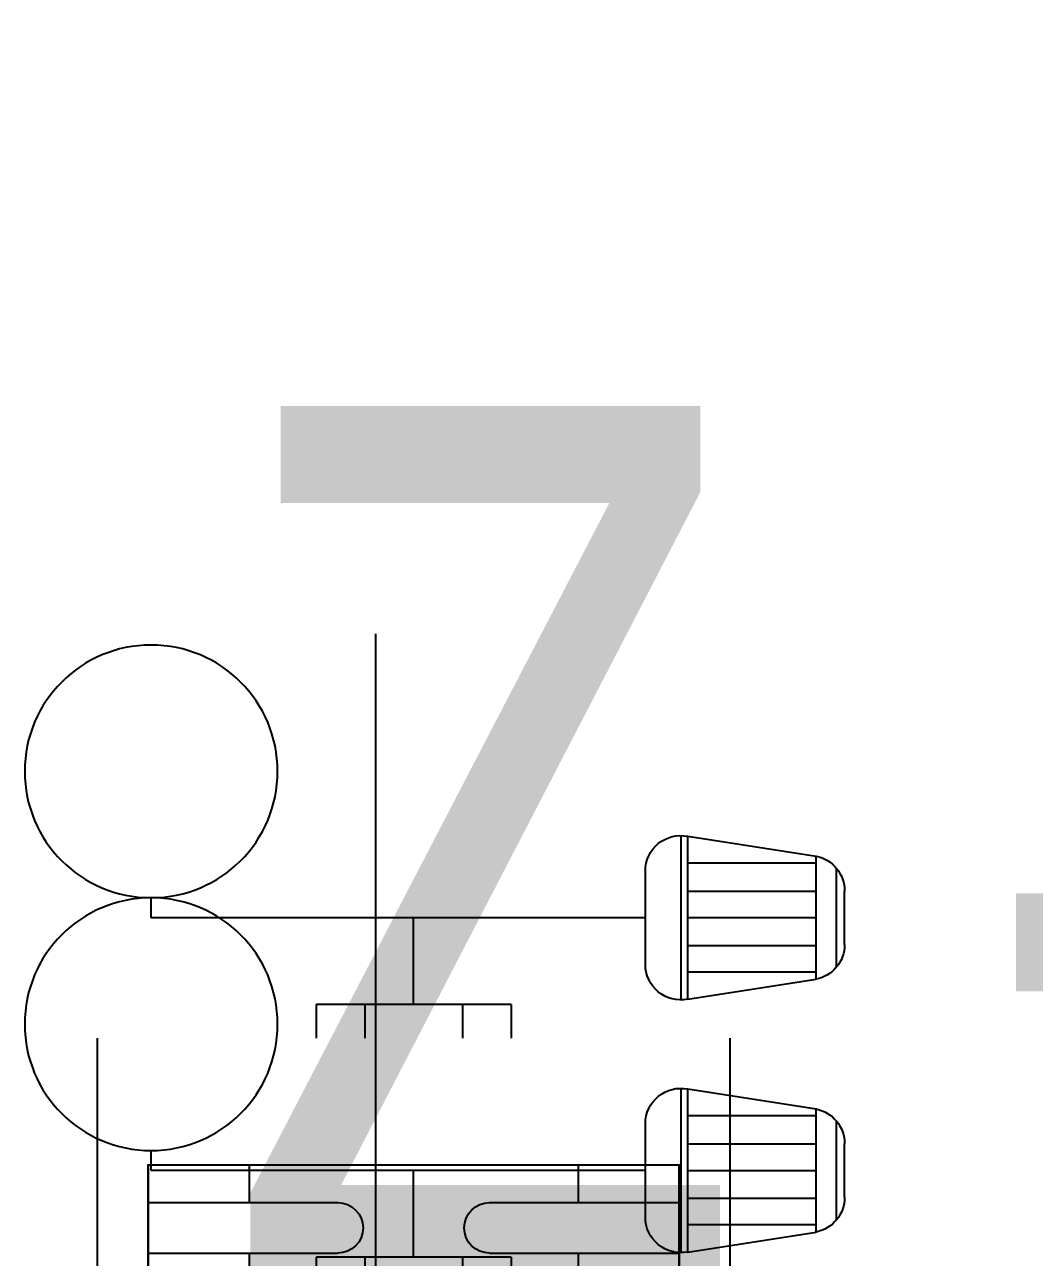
# Model space of a CAD drawing. Header units: inches. Extents: x 21 to 38546, y 13 to 15001.
# Drawn here: x 4365.05 to 4385.01, y 1513.45 to 1537.83 of the extents above; entities that cross this region are included whole.
import ezdxf
from ezdxf.enums import TextEntityAlignment as Align

# ---------------------------------------------------------------- set-up
doc = ezdxf.new("R2010")
doc.units = ezdxf.units.IN
doc.header["$MEASUREMENT"] = 0
for name, color, linetype in [('pex_boru_dönüş', 5, 'Continuous'), ('pex_boru_gidiş', 1, 'Continuous'), ('RAST-IST-RADYATÖR-DİNAMİK BLOK', 83, 'Continuous')]:
    doc.layers.add(name, color=color, linetype=linetype)
doc.layers.add('Z_MİM_-KM-AREA-IDEN', color=8, linetype='Continuous', lineweight=25)
doc.styles.add('Arial_4', font='arial.ttf', dxfattribs={"height": 10})
doc.styles.add('MAH', font='arial.ttf', dxfattribs={"width": 0.8, "height": 17.5})

# ---------------------------------------------------------------- blocks, each defined once
blk = doc.blocks.new('*U121')
at = {"color": 7, "style": 'MAH', "width": 0.6}
blk.add_text('-', height=17.067, dxfattribs=at).set_placement((25.995, 13.107), align=Align.MIDDLE_CENTER)
at = {"color": 7, "style": 'Arial_4', "width": 0.7}
for tag, p in [('00', (33.429, 13.107)), ('K', (8.571, 13.107)), ('MAHALADI', (72.415, 12.353))]:
    blk.add_attdef(tag, text='', height=17.333, dxfattribs=at).set_placement(p, align=Align.MIDDLE_LEFT)
blk.add_attdef('27.00', text='', height=13.333, dxfattribs=at).set_placement((133.252, -11.288), align=Align.MIDDLE_RIGHT)
blk = doc.blocks.new('IS_RADYATOR-PLAN-40')
at = {"layer": 'RAST-IST-RADYATÖR-DİNAMİK BLOK', "color": 7}
for p, q in [((3.25, 11.5), (3.25, 7.75)), ((4.25, 11.5), (4.25, 7.75)), ((5.75, 11.5), (5.75, 7.75)), ((6.75, 11.5), (6.75, 7.75)), ((8.25, 11.5), (8.25, 7.75)), ((9.25, 11.5), (9.25, 7.75)), ((10.75, 11.5), (10.75, 7.75)), ((11.75, 11.5), (11.75, 7.75)), ((13.25, 11.5), (13.25, 7.75)), ((14.25, 11.5), (14.25, 7.75)), ((15.75, 11.5), (15.75, 7.75)), ((16.75, 11.5), (16.75, 7.75)), ((18.25, 11.5), (18.25, 7.75)), ((19.25, 11.5), (19.25, 7.75)), ((20.75, 11.5), (20.75, 7.75)), ((21.75, 11.5), (21.75, 7.75)), ((23.25, 11.5), (23.25, 7.75)), ((24.25, 11.5), (24.25, 7.75)), ((25.75, 11.5), (25.75, 7.75)), ((26.75, 11.5), (26.75, 7.75)), ((28.25, 11.5), (28.25, 7.75)), ((29.25, 11.5), (29.25, 7.75)), ((30.75, 11.5), (30.75, 7.75)), ((31.75, 11.5), (31.75, 7.75)), ((33.25, 11.5), (33.25, 7.75)), ((34.25, 11.5), (34.25, 7.75)), ((35.75, 11.5), (35.75, 7.75)), ((36.75, 11.5), (36.75, 7.75)), ((-2.385, 11.439), (-2.78, 11.439)), ((-2.385, 1.67), (-2.385, 11.439)), ((2.5, 9.5), (3.25, 9.5)), ((4.25, 9.5), (5, 9.5)), ((5, 9.5), (5.75, 9.5)), ((6.75, 9.5), (7.5, 9.5)), ((7.5, 9.5), (8.25, 9.5)), ((9.25, 9.5), (10, 9.5)), ((10, 9.5), (10.75, 9.5)), ((11.75, 9.5), (12.5, 9.5)), ((12.5, 9.5), (13.25, 9.5)), ((14.25, 9.5), (15, 9.5)), ((15, 9.5), (15.75, 9.5)), ((16.75, 9.5), (17.5, 9.5)), ((17.5, 9.5), (18.25, 9.5)), ((19.25, 9.5), (20, 9.5)), ((20, 9.5), (20.75, 9.5)), ((21.75, 9.5), (22.5, 9.5)), ((22.5, 9.5), (23.25, 9.5)), ((24.25, 9.5), (25, 9.5)), ((25, 9.5), (25.75, 9.5)), ((26.75, 9.5), (27.5, 9.5)), ((27.5, 9.5), (28.25, 9.5)), ((29.25, 9.5), (30, 9.5)), ((30, 9.5), (30.75, 9.5)), ((31.75, 9.5), (32.5, 9.5)), ((32.5, 9.5), (33.25, 9.5)), ((34.25, 9.5), (35, 9.5)), ((35, 9.5), (35.75, 9.5)), ((36.75, 9.5), (37.5, 9.5)), ((-0.668, 6.25), (-2.385, 6.25)), ((3.25, 4.75), (3.25, 1)), ((4.25, 4.75), (4.25, 1)), ((5.75, 4.75), (5.75, 1)), ((6.75, 4.75), (6.75, 1)), ((8.25, 4.75), (8.25, 1)), ((9.25, 4.75), (9.25, 1)), ((10.75, 4.75), (10.75, 1)), ((11.75, 4.75), (11.75, 1)), ((13.25, 4.75), (13.25, 1)), ((14.25, 4.75), (14.25, 1)), ((15.75, 4.75), (15.75, 1)), ((16.75, 4.75), (16.75, 1)), ((18.25, 4.75), (18.25, 1)), ((19.25, 4.75), (19.25, 1)), ((20.75, 4.75), (20.75, 1)), ((21.75, 4.75), (21.75, 1)), ((23.25, 4.75), (23.25, 1)), ((24.25, 4.75), (24.25, 1)), ((25.75, 4.75), (25.75, 1)), ((26.75, 4.75), (26.75, 1)), ((28.25, 4.75), (28.25, 1)), ((29.25, 4.75), (29.25, 1)), ((30.75, 4.75), (30.75, 1)), ((31.75, 4.75), (31.75, 1)), ((33.25, 4.75), (33.25, 1)), ((34.25, 4.75), (34.25, 1)), ((35.75, 4.75), (35.75, 1)), ((36.75, 4.75), (36.75, 1)), ((2.5, 3), (3.25, 3)), ((4.25, 3), (5, 3)), ((5, 3), (5.75, 3)), ((6.75, 3), (7.5, 3)), ((7.5, 3), (8.25, 3)), ((9.25, 3), (10, 3)), ((10, 3), (10.75, 3)), ((11.75, 3), (12.5, 3)), ((12.5, 3), (13.25, 3)), ((14.25, 3), (15, 3)), ((15, 3), (15.75, 3)), ((16.75, 3), (17.5, 3)), ((17.5, 3), (18.25, 3)), ((19.25, 3), (20, 3)), ((20, 3), (20.75, 3)), ((21.75, 3), (22.5, 3)), ((22.5, 3), (23.25, 3)), ((24.25, 3), (25, 3)), ((25, 3), (25.75, 3)), ((26.75, 3), (27.5, 3)), ((27.5, 3), (28.25, 3)), ((29.25, 3), (30, 3)), ((30, 3), (30.75, 3)), ((31.75, 3), (32.5, 3)), ((32.5, 3), (33.25, 3)), ((34.25, 3), (35, 3)), ((35, 3), (35.75, 3)), ((36.75, 3), (37.5, 3)), ((-1.462, 1.67), (-3.309, 1.67)), ((-4.011, 0.968), (-0.76, 0.968)), ((-0.773, 0.833), (-3.998, 0.833)), ((-3.998, 0.833), (-3.603, -1.704)), ((-3.467, -1.704), (-3.467, 0.833)), ((-2.906, -1.704), (-2.906, 0.833)), ((-2.381, -1.704), (-2.381, 0.833)), ((-1.832, -1.704), (-1.832, 0.833)), ((-1.308, -1.704), (-1.308, 0.833)), ((-0.773, 0.833), (-1.168, -1.704)), ((-1.168, -1.704), (-3.603, -1.704)), ((-1.411, -2.11), (-3.36, -2.11)), ((-1.857, -2.27), (-2.914, -2.27))]:
    blk.add_line(p, q, dxfattribs=at)
at = {"layer": 'RAST-IST-RADYATÖR-DİNAMİK BLOK'}
for p, q in [((-0.668, 7.214), (-0.668, 8.178)), ((-0.668, 8.178), (0, 8.178)), ((-0.668, 5.286), (-0.668, 7.214)), ((-0.668, 7.214), (0, 7.214)), ((-0.668, 4.322), (-0.668, 5.286)), ((-0.668, 5.286), (0, 5.286)), ((-0.668, 4.322), (0, 4.322))]:
    blk.add_line(p, q, dxfattribs=at)
for points in [[(0, 0), (40, 0), (40, 12.5), (0, 12.5)], [(2.5, 11.5), (37.5, 11.5), (37.5, 1), (2.5, 1)]]:
    blk.add_lwpolyline(points, dxfattribs=at)
at = {"layer": 'RAST-IST-RADYATÖR-DİNAMİK BLOK', "color": 10}
for centre in [(-10.28, 11.439), (-5.28, 11.439)]:
    blk.add_circle(centre, 2.5, dxfattribs=at)
at = {"layer": 'RAST-IST-RADYATÖR-DİNAMİK BLOK', "color": 7}
for centre, radius, start, end in [((3.75, 7.75), 0.5, 180, 0), ((6.25, 7.75), 0.5, 180, 0), ((8.75, 7.75), 0.5, 180, 0), ((11.25, 7.75), 0.5, 180, 0), ((13.75, 7.75), 0.5, 180, 0), ((16.25, 7.75), 0.5, 180, 0), ((18.75, 7.75), 0.5, 180, 0), ((21.25, 7.75), 0.5, 180, 0), ((23.75, 7.75), 0.5, 180, 0), ((26.25, 7.75), 0.5, 180, 0), ((28.75, 7.75), 0.5, 180, 0), ((31.25, 7.75), 0.5, 180, 0), ((33.75, 7.75), 0.5, 180, 0), ((36.25, 7.75), 0.5, 180, 0), ((3.75, 4.75), 0.5, 0, 180), ((6.25, 4.75), 0.5, 0, 180), ((8.75, 4.75), 0.5, 0, 180), ((11.25, 4.75), 0.5, 0, 180), ((13.75, 4.75), 0.5, 0, 180), ((16.25, 4.75), 0.5, 0, 180), ((18.75, 4.75), 0.5, 0, 180), ((21.25, 4.75), 0.5, 0, 180), ((23.75, 4.75), 0.5, 0, 180), ((26.25, 4.75), 0.5, 0, 180), ((28.75, 4.75), 0.5, 0, 180), ((31.25, 4.75), 0.5, 0, 180), ((33.75, 4.75), 0.5, 0, 180), ((36.25, 4.75), 0.5, 0, 180), ((-3.309, 0.968), 0.702, 90, 191.1518), ((-1.462, 0.968), 0.702, 348.8482, 90), ((-2.914, -1.568), 0.702, 191.1518, 270), ((-1.857, -1.568), 0.702, 270, 348.8482)]:
    blk.add_arc(centre, radius, start, end, dxfattribs=at)
blk = doc.blocks.new('IS_RADYATOR-PLAN-50')
at = {"layer": 'RAST-IST-RADYATÖR-DİNAMİK BLOK', "color": 7}
for p, q in [((3.25, 11.5), (3.25, 7.75)), ((4.25, 11.5), (4.25, 7.75)), ((5.75, 11.5), (5.75, 7.75)), ((6.75, 11.5), (6.75, 7.75)), ((8.25, 11.5), (8.25, 7.75)), ((9.25, 11.5), (9.25, 7.75)), ((10.75, 11.5), (10.75, 7.75)), ((11.75, 11.5), (11.75, 7.75)), ((13.25, 11.5), (13.25, 7.75)), ((14.25, 11.5), (14.25, 7.75)), ((15.75, 11.5), (15.75, 7.75)), ((16.75, 11.5), (16.75, 7.75)), ((18.25, 11.5), (18.25, 7.75)), ((19.25, 11.5), (19.25, 7.75)), ((20.75, 11.5), (20.75, 7.75)), ((21.75, 11.5), (21.75, 7.75)), ((23.25, 11.5), (23.25, 7.75)), ((24.25, 11.5), (24.25, 7.75)), ((25.75, 11.5), (25.75, 7.75)), ((26.75, 11.5), (26.75, 7.75)), ((28.25, 11.5), (28.25, 7.75)), ((29.25, 11.5), (29.25, 7.75)), ((30.75, 11.5), (30.75, 7.75)), ((31.75, 11.5), (31.75, 7.75)), ((33.25, 11.5), (33.25, 7.75)), ((34.25, 11.5), (34.25, 7.75)), ((35.75, 11.5), (35.75, 7.75)), ((36.75, 11.5), (36.75, 7.75)), ((38.25, 11.5), (38.25, 7.75)), ((39.25, 11.5), (39.25, 7.75)), ((40.75, 11.5), (40.75, 7.75)), ((41.75, 11.5), (41.75, 7.75)), ((43.25, 11.5), (43.25, 7.75)), ((44.25, 11.5), (44.25, 7.75)), ((45.75, 11.5), (45.75, 7.75)), ((46.75, 11.5), (46.75, 7.75)), ((-2.385, 11.439), (-2.78, 11.439)), ((-2.385, 1.67), (-2.385, 11.439)), ((2.5, 9.5), (3.25, 9.5)), ((4.25, 9.5), (5, 9.5)), ((5, 9.5), (5.75, 9.5)), ((6.75, 9.5), (7.5, 9.5)), ((7.5, 9.5), (8.25, 9.5)), ((9.25, 9.5), (10, 9.5)), ((10, 9.5), (10.75, 9.5)), ((11.75, 9.5), (12.5, 9.5)), ((12.5, 9.5), (13.25, 9.5)), ((14.25, 9.5), (15, 9.5)), ((15, 9.5), (15.75, 9.5)), ((16.75, 9.5), (17.5, 9.5)), ((17.5, 9.5), (18.25, 9.5)), ((19.25, 9.5), (20, 9.5)), ((20, 9.5), (20.75, 9.5)), ((21.75, 9.5), (22.5, 9.5)), ((22.5, 9.5), (23.25, 9.5)), ((24.25, 9.5), (25, 9.5)), ((25, 9.5), (25.75, 9.5)), ((26.75, 9.5), (27.5, 9.5)), ((27.5, 9.5), (28.25, 9.5)), ((29.25, 9.5), (30, 9.5)), ((30, 9.5), (30.75, 9.5)), ((31.75, 9.5), (32.5, 9.5)), ((32.5, 9.5), (33.25, 9.5)), ((34.25, 9.5), (35, 9.5)), ((35, 9.5), (35.75, 9.5)), ((36.75, 9.5), (37.5, 9.5)), ((37.5, 9.5), (38.25, 9.5)), ((39.25, 9.5), (40, 9.5)), ((40, 9.5), (40.75, 9.5)), ((41.75, 9.5), (42.5, 9.5)), ((42.5, 9.5), (43.25, 9.5)), ((44.25, 9.5), (45, 9.5)), ((45, 9.5), (45.75, 9.5)), ((46.75, 9.5), (47.5, 9.5)), ((-0.668, 6.25), (-2.385, 6.25)), ((3.25, 4.75), (3.25, 1)), ((4.25, 4.75), (4.25, 1)), ((5.75, 4.75), (5.75, 1)), ((6.75, 4.75), (6.75, 1)), ((8.25, 4.75), (8.25, 1)), ((9.25, 4.75), (9.25, 1)), ((10.75, 4.75), (10.75, 1)), ((11.75, 4.75), (11.75, 1)), ((13.25, 4.75), (13.25, 1)), ((14.25, 4.75), (14.25, 1)), ((15.75, 4.75), (15.75, 1)), ((16.75, 4.75), (16.75, 1)), ((18.25, 4.75), (18.25, 1)), ((19.25, 4.75), (19.25, 1)), ((20.75, 4.75), (20.75, 1)), ((21.75, 4.75), (21.75, 1)), ((23.25, 4.75), (23.25, 1)), ((24.25, 4.75), (24.25, 1)), ((25.75, 4.75), (25.75, 1)), ((26.75, 4.75), (26.75, 1)), ((28.25, 4.75), (28.25, 1)), ((29.25, 4.75), (29.25, 1)), ((30.75, 4.75), (30.75, 1)), ((31.75, 4.75), (31.75, 1)), ((33.25, 4.75), (33.25, 1)), ((34.25, 4.75), (34.25, 1)), ((35.75, 4.75), (35.75, 1)), ((36.75, 4.75), (36.75, 1)), ((38.25, 4.75), (38.25, 1)), ((39.25, 4.75), (39.25, 1)), ((40.75, 4.75), (40.75, 1)), ((41.75, 4.75), (41.75, 1)), ((43.25, 4.75), (43.25, 1)), ((44.25, 4.75), (44.25, 1)), ((45.75, 4.75), (45.75, 1)), ((46.75, 4.75), (46.75, 1)), ((2.5, 3), (3.25, 3)), ((4.25, 3), (5, 3)), ((5, 3), (5.75, 3)), ((6.75, 3), (7.5, 3)), ((7.5, 3), (8.25, 3)), ((9.25, 3), (10, 3)), ((10, 3), (10.75, 3)), ((11.75, 3), (12.5, 3)), ((12.5, 3), (13.25, 3)), ((14.25, 3), (15, 3)), ((15, 3), (15.75, 3)), ((16.75, 3), (17.5, 3)), ((17.5, 3), (18.25, 3)), ((19.25, 3), (20, 3)), ((20, 3), (20.75, 3)), ((21.75, 3), (22.5, 3)), ((22.5, 3), (23.25, 3)), ((24.25, 3), (25, 3)), ((25, 3), (25.75, 3)), ((26.75, 3), (27.5, 3)), ((27.5, 3), (28.25, 3)), ((29.25, 3), (30, 3)), ((30, 3), (30.75, 3)), ((31.75, 3), (32.5, 3)), ((32.5, 3), (33.25, 3)), ((34.25, 3), (35, 3)), ((35, 3), (35.75, 3)), ((36.75, 3), (37.5, 3)), ((37.5, 3), (38.25, 3)), ((39.25, 3), (40, 3)), ((40, 3), (40.75, 3)), ((41.75, 3), (42.5, 3)), ((42.5, 3), (43.25, 3)), ((44.25, 3), (45, 3)), ((45, 3), (45.75, 3)), ((46.75, 3), (47.5, 3)), ((-1.462, 1.67), (-3.309, 1.67)), ((-4.011, 0.968), (-0.76, 0.968)), ((-0.773, 0.833), (-3.998, 0.833)), ((-3.998, 0.833), (-3.603, -1.704)), ((-3.467, -1.704), (-3.467, 0.833)), ((-2.906, -1.704), (-2.906, 0.833)), ((-2.381, -1.704), (-2.381, 0.833)), ((-1.832, -1.704), (-1.832, 0.833)), ((-1.308, -1.704), (-1.308, 0.833)), ((-0.773, 0.833), (-1.168, -1.704)), ((-1.168, -1.704), (-3.603, -1.704)), ((-1.411, -2.11), (-3.36, -2.11)), ((-1.857, -2.27), (-2.914, -2.27))]:
    blk.add_line(p, q, dxfattribs=at)
at = {"layer": 'RAST-IST-RADYATÖR-DİNAMİK BLOK'}
for p, q in [((-0.668, 7.214), (-0.668, 8.178)), ((-0.668, 8.178), (0, 8.178)), ((-0.668, 5.286), (-0.668, 7.214)), ((-0.668, 7.214), (0, 7.214)), ((-0.668, 4.322), (-0.668, 5.286)), ((-0.668, 5.286), (0, 5.286)), ((-0.668, 4.322), (0, 4.322))]:
    blk.add_line(p, q, dxfattribs=at)
for points in [[(0, 0), (50, 0), (50, 12.5), (0, 12.5)], [(2.5, 11.5), (47.5, 11.5), (47.5, 1), (2.5, 1)]]:
    blk.add_lwpolyline(points, dxfattribs=at)
at = {"layer": 'RAST-IST-RADYATÖR-DİNAMİK BLOK', "color": 10}
for centre in [(-10.28, 11.439), (-5.28, 11.439)]:
    blk.add_circle(centre, 2.5, dxfattribs=at)
at = {"layer": 'RAST-IST-RADYATÖR-DİNAMİK BLOK', "color": 7}
for centre, radius, start, end in [((3.75, 7.75), 0.5, 180, 0), ((6.25, 7.75), 0.5, 180, 0), ((8.75, 7.75), 0.5, 180, 0), ((11.25, 7.75), 0.5, 180, 0), ((13.75, 7.75), 0.5, 180, 0), ((16.25, 7.75), 0.5, 180, 0), ((18.75, 7.75), 0.5, 180, 0), ((21.25, 7.75), 0.5, 180, 0), ((23.75, 7.75), 0.5, 180, 0), ((26.25, 7.75), 0.5, 180, 0), ((28.75, 7.75), 0.5, 180, 0), ((31.25, 7.75), 0.5, 180, 0), ((33.75, 7.75), 0.5, 180, 0), ((36.25, 7.75), 0.5, 180, 0), ((38.75, 7.75), 0.5, 180, 0), ((41.25, 7.75), 0.5, 180, 0), ((43.75, 7.75), 0.5, 180, 0), ((46.25, 7.75), 0.5, 180, 0), ((3.75, 4.75), 0.5, 0, 180), ((6.25, 4.75), 0.5, 0, 180), ((8.75, 4.75), 0.5, 0, 180), ((11.25, 4.75), 0.5, 0, 180), ((13.75, 4.75), 0.5, 0, 180), ((16.25, 4.75), 0.5, 0, 180), ((18.75, 4.75), 0.5, 0, 180), ((21.25, 4.75), 0.5, 0, 180), ((23.75, 4.75), 0.5, 0, 180), ((26.25, 4.75), 0.5, 0, 180), ((28.75, 4.75), 0.5, 0, 180), ((31.25, 4.75), 0.5, 0, 180), ((33.75, 4.75), 0.5, 0, 180), ((36.25, 4.75), 0.5, 0, 180), ((38.75, 4.75), 0.5, 0, 180), ((41.25, 4.75), 0.5, 0, 180), ((43.75, 4.75), 0.5, 0, 180), ((46.25, 4.75), 0.5, 0, 180), ((-3.309, 0.968), 0.702, 90, 191.1518), ((-1.462, 0.968), 0.702, 348.8482, 90), ((-2.914, -1.568), 0.702, 191.1518, 270), ((-1.857, -1.568), 0.702, 270, 348.8482)]:
    blk.add_arc(centre, radius, start, end, dxfattribs=at)
blk = doc.blocks.new('IS_RADYATOR-PLAN-60')
at = {"layer": 'RAST-IST-RADYATÖR-DİNAMİK BLOK', "color": 7}
for p, q in [((-2.385, 11.439), (-2.78, 11.439)), ((-2.385, 1.67), (-2.385, 11.439)), ((-0.668, 6.25), (-2.385, 6.25)), ((-1.462, 1.67), (-3.309, 1.67)), ((-4.011, 0.968), (-0.76, 0.968)), ((-0.773, 0.833), (-3.998, 0.833)), ((-3.998, 0.833), (-3.603, -1.704)), ((-3.467, -1.704), (-3.467, 0.833)), ((-2.906, -1.704), (-2.906, 0.833)), ((-2.381, -1.704), (-2.381, 0.833)), ((-1.832, -1.704), (-1.832, 0.833)), ((-1.308, -1.704), (-1.308, 0.833)), ((-0.773, 0.833), (-1.168, -1.704)), ((-1.168, -1.704), (-3.603, -1.704)), ((-1.411, -2.11), (-3.36, -2.11)), ((-1.857, -2.27), (-2.914, -2.27))]:
    blk.add_line(p, q, dxfattribs=at)
at = {"layer": 'RAST-IST-RADYATÖR-DİNAMİK BLOK', "color": 10}
for centre in [(-10.28, 11.439), (-5.28, 11.439)]:
    blk.add_circle(centre, 2.5, dxfattribs=at)
at = {"layer": 'RAST-IST-RADYATÖR-DİNAMİK BLOK', "color": 7}
for centre, start, end in [((-3.309, 0.968), 90, 191.1518), ((-1.462, 0.968), 348.8482, 90), ((-2.914, -1.568), 191.1518, 270), ((-1.857, -1.568), 270, 348.8482)]:
    blk.add_arc(centre, 0.702, start, end, dxfattribs=at)
blk = doc.blocks.new('IS_RADYATOR-PLAN-70')
at = {"layer": 'RAST-IST-RADYATÖR-DİNAMİK BLOK', "color": 7}
for p, q in [((-2.385, 11.439), (-2.78, 11.439)), ((-2.385, 1.67), (-2.385, 11.439)), ((-0.668, 6.25), (-2.385, 6.25)), ((-1.462, 1.67), (-3.309, 1.67)), ((-4.011, 0.968), (-0.76, 0.968)), ((-0.773, 0.833), (-3.998, 0.833)), ((-3.998, 0.833), (-3.603, -1.704)), ((-3.467, -1.704), (-3.467, 0.833)), ((-2.906, -1.704), (-2.906, 0.833)), ((-2.381, -1.704), (-2.381, 0.833)), ((-1.832, -1.704), (-1.832, 0.833)), ((-1.308, -1.704), (-1.308, 0.833)), ((-0.773, 0.833), (-1.168, -1.704)), ((-1.168, -1.704), (-3.603, -1.704)), ((-1.411, -2.11), (-3.36, -2.11)), ((-1.857, -2.27), (-2.914, -2.27))]:
    blk.add_line(p, q, dxfattribs=at)
at = {"layer": 'RAST-IST-RADYATÖR-DİNAMİK BLOK', "color": 10}
for centre in [(-10.28, 11.439), (-5.28, 11.439)]:
    blk.add_circle(centre, 2.5, dxfattribs=at)
at = {"layer": 'RAST-IST-RADYATÖR-DİNAMİK BLOK', "color": 7}
for centre, start, end in [((-3.309, 0.968), 90, 191.1518), ((-1.462, 0.968), 348.8482, 90), ((-2.914, -1.568), 191.1518, 270), ((-1.857, -1.568), 270, 348.8482)]:
    blk.add_arc(centre, 0.702, start, end, dxfattribs=at)
blk = doc.blocks.new('IS_RADYATOR-PLAN-80')
at = {"layer": 'RAST-IST-RADYATÖR-DİNAMİK BLOK', "color": 7}
for p, q in [((-2.385, 11.439), (-2.78, 11.439)), ((-2.385, 1.67), (-2.385, 11.439)), ((-0.668, 6.25), (-2.385, 6.25)), ((-1.462, 1.67), (-3.309, 1.67)), ((-4.011, 0.968), (-0.76, 0.968)), ((-0.773, 0.833), (-3.998, 0.833)), ((-3.998, 0.833), (-3.603, -1.704)), ((-3.467, -1.704), (-3.467, 0.833)), ((-2.906, -1.704), (-2.906, 0.833)), ((-2.381, -1.704), (-2.381, 0.833)), ((-1.832, -1.704), (-1.832, 0.833)), ((-1.308, -1.704), (-1.308, 0.833)), ((-0.773, 0.833), (-1.168, -1.704)), ((-1.168, -1.704), (-3.603, -1.704)), ((-1.411, -2.11), (-3.36, -2.11)), ((-1.857, -2.27), (-2.914, -2.27))]:
    blk.add_line(p, q, dxfattribs=at)
at = {"layer": 'RAST-IST-RADYATÖR-DİNAMİK BLOK', "color": 10}
for centre in [(-10.28, 11.439), (-5.28, 11.439)]:
    blk.add_circle(centre, 2.5, dxfattribs=at)
at = {"layer": 'RAST-IST-RADYATÖR-DİNAMİK BLOK', "color": 7}
for centre, start, end in [((-3.309, 0.968), 90, 191.1518), ((-1.462, 0.968), 348.8482, 90), ((-2.914, -1.568), 191.1518, 270), ((-1.857, -1.568), 270, 348.8482)]:
    blk.add_arc(centre, 0.702, start, end, dxfattribs=at)
blk = doc.blocks.new('IS_RADYATOR-PLAN-90')
at = {"layer": 'RAST-IST-RADYATÖR-DİNAMİK BLOK', "color": 7}
for p, q in [((-2.385, 11.439), (-2.78, 11.439)), ((-2.385, 1.67), (-2.385, 11.439)), ((-0.668, 6.25), (-2.385, 6.25)), ((-1.462, 1.67), (-3.309, 1.67)), ((-4.011, 0.968), (-0.76, 0.968)), ((-0.773, 0.833), (-3.998, 0.833)), ((-3.998, 0.833), (-3.603, -1.704)), ((-3.467, -1.704), (-3.467, 0.833)), ((-2.906, -1.704), (-2.906, 0.833)), ((-2.381, -1.704), (-2.381, 0.833)), ((-1.832, -1.704), (-1.832, 0.833)), ((-1.308, -1.704), (-1.308, 0.833)), ((-0.773, 0.833), (-1.168, -1.704)), ((-1.168, -1.704), (-3.603, -1.704)), ((-1.411, -2.11), (-3.36, -2.11)), ((-1.857, -2.27), (-2.914, -2.27))]:
    blk.add_line(p, q, dxfattribs=at)
at = {"layer": 'RAST-IST-RADYATÖR-DİNAMİK BLOK', "color": 10}
for centre in [(-10.28, 11.439), (-5.28, 11.439)]:
    blk.add_circle(centre, 2.5, dxfattribs=at)
at = {"layer": 'RAST-IST-RADYATÖR-DİNAMİK BLOK', "color": 7}
for centre, start, end in [((-3.309, 0.968), 90, 191.1518), ((-1.462, 0.968), 348.8482, 90), ((-2.914, -1.568), 191.1518, 270), ((-1.857, -1.568), 270, 348.8482)]:
    blk.add_arc(centre, 0.702, start, end, dxfattribs=at)
blk = doc.blocks.new('IS_RADYATOR-PLAN-100')
at = {"layer": 'RAST-IST-RADYATÖR-DİNAMİK BLOK', "color": 7}
for p, q in [((-2.385, 11.439), (-2.78, 11.439)), ((-2.385, 1.67), (-2.385, 11.439)), ((-0.668, 6.25), (-2.385, 6.25)), ((-1.462, 1.67), (-3.309, 1.67)), ((-4.011, 0.968), (-0.76, 0.968)), ((-0.773, 0.833), (-3.998, 0.833)), ((-3.998, 0.833), (-3.603, -1.704)), ((-3.467, -1.704), (-3.467, 0.833)), ((-2.906, -1.704), (-2.906, 0.833)), ((-2.381, -1.704), (-2.381, 0.833)), ((-1.832, -1.704), (-1.832, 0.833)), ((-1.308, -1.704), (-1.308, 0.833)), ((-0.773, 0.833), (-1.168, -1.704)), ((-1.168, -1.704), (-3.603, -1.704)), ((-1.411, -2.11), (-3.36, -2.11)), ((-1.857, -2.27), (-2.914, -2.27))]:
    blk.add_line(p, q, dxfattribs=at)
at = {"layer": 'RAST-IST-RADYATÖR-DİNAMİK BLOK', "color": 10}
for centre in [(-10.28, 11.439), (-5.28, 11.439)]:
    blk.add_circle(centre, 2.5, dxfattribs=at)
at = {"layer": 'RAST-IST-RADYATÖR-DİNAMİK BLOK', "color": 7}
for centre, start, end in [((-3.309, 0.968), 90, 191.1518), ((-1.462, 0.968), 348.8482, 90), ((-2.914, -1.568), 191.1518, 270), ((-1.857, -1.568), 270, 348.8482)]:
    blk.add_arc(centre, 0.702, start, end, dxfattribs=at)
blk = doc.blocks.new('IS_RADYATOR-PLAN-110')
at = {"layer": 'RAST-IST-RADYATÖR-DİNAMİK BLOK', "color": 7}
for p, q in [((-2.385, 11.439), (-2.78, 11.439)), ((-2.385, 1.67), (-2.385, 11.439)), ((-0.668, 6.25), (-2.385, 6.25)), ((-1.462, 1.67), (-3.309, 1.67)), ((-4.011, 0.968), (-0.76, 0.968)), ((-0.773, 0.833), (-3.998, 0.833)), ((-3.998, 0.833), (-3.603, -1.704)), ((-3.467, -1.704), (-3.467, 0.833)), ((-2.906, -1.704), (-2.906, 0.833)), ((-2.381, -1.704), (-2.381, 0.833)), ((-1.832, -1.704), (-1.832, 0.833)), ((-1.308, -1.704), (-1.308, 0.833)), ((-0.773, 0.833), (-1.168, -1.704)), ((-1.168, -1.704), (-3.603, -1.704)), ((-1.411, -2.11), (-3.36, -2.11)), ((-1.857, -2.27), (-2.914, -2.27))]:
    blk.add_line(p, q, dxfattribs=at)
at = {"layer": 'RAST-IST-RADYATÖR-DİNAMİK BLOK', "color": 10}
for centre in [(-10.28, 11.439), (-5.28, 11.439)]:
    blk.add_circle(centre, 2.5, dxfattribs=at)
at = {"layer": 'RAST-IST-RADYATÖR-DİNAMİK BLOK', "color": 7}
for centre, start, end in [((-3.309, 0.968), 90, 191.1518), ((-1.462, 0.968), 348.8482, 90), ((-2.914, -1.568), 191.1518, 270), ((-1.857, -1.568), 270, 348.8482)]:
    blk.add_arc(centre, 0.702, start, end, dxfattribs=at)
blk = doc.blocks.new('IS_RADYATOR-PLAN-120')
at = {"layer": 'RAST-IST-RADYATÖR-DİNAMİK BLOK', "color": 7}
for p, q in [((-2.385, 11.439), (-2.78, 11.439)), ((-2.385, 1.67), (-2.385, 11.439)), ((-0.668, 6.25), (-2.385, 6.25)), ((-1.462, 1.67), (-3.309, 1.67)), ((-4.011, 0.968), (-0.76, 0.968)), ((-0.773, 0.833), (-3.998, 0.833)), ((-3.998, 0.833), (-3.603, -1.704)), ((-3.467, -1.704), (-3.467, 0.833)), ((-2.906, -1.704), (-2.906, 0.833)), ((-2.381, -1.704), (-2.381, 0.833)), ((-1.832, -1.704), (-1.832, 0.833)), ((-1.308, -1.704), (-1.308, 0.833)), ((-0.773, 0.833), (-1.168, -1.704)), ((-1.168, -1.704), (-3.603, -1.704)), ((-1.411, -2.11), (-3.36, -2.11)), ((-1.857, -2.27), (-2.914, -2.27))]:
    blk.add_line(p, q, dxfattribs=at)
at = {"layer": 'RAST-IST-RADYATÖR-DİNAMİK BLOK', "color": 10}
for centre in [(-10.28, 11.439), (-5.28, 11.439)]:
    blk.add_circle(centre, 2.5, dxfattribs=at)
at = {"layer": 'RAST-IST-RADYATÖR-DİNAMİK BLOK', "color": 7}
for centre, start, end in [((-3.309, 0.968), 90, 191.1518), ((-1.462, 0.968), 348.8482, 90), ((-2.914, -1.568), 191.1518, 270), ((-1.857, -1.568), 270, 348.8482)]:
    blk.add_arc(centre, 0.702, start, end, dxfattribs=at)
blk = doc.blocks.new('IS_RADYATOR-PLAN-130')
at = {"layer": 'RAST-IST-RADYATÖR-DİNAMİK BLOK', "color": 7}
for p, q in [((-2.385, 11.439), (-2.78, 11.439)), ((-2.385, 1.67), (-2.385, 11.439)), ((-0.668, 6.25), (-2.385, 6.25)), ((-1.462, 1.67), (-3.309, 1.67)), ((-4.011, 0.968), (-0.76, 0.968)), ((-0.773, 0.833), (-3.998, 0.833)), ((-3.998, 0.833), (-3.603, -1.704)), ((-3.467, -1.704), (-3.467, 0.833)), ((-2.906, -1.704), (-2.906, 0.833)), ((-2.381, -1.704), (-2.381, 0.833)), ((-1.832, -1.704), (-1.832, 0.833)), ((-1.308, -1.704), (-1.308, 0.833)), ((-0.773, 0.833), (-1.168, -1.704)), ((-1.168, -1.704), (-3.603, -1.704)), ((-1.411, -2.11), (-3.36, -2.11)), ((-1.857, -2.27), (-2.914, -2.27))]:
    blk.add_line(p, q, dxfattribs=at)
at = {"layer": 'RAST-IST-RADYATÖR-DİNAMİK BLOK', "color": 10}
for centre in [(-10.28, 11.439), (-5.28, 11.439)]:
    blk.add_circle(centre, 2.5, dxfattribs=at)
at = {"layer": 'RAST-IST-RADYATÖR-DİNAMİK BLOK', "color": 7}
for centre, start, end in [((-3.309, 0.968), 90, 191.1518), ((-1.462, 0.968), 348.8482, 90), ((-2.914, -1.568), 191.1518, 270), ((-1.857, -1.568), 270, 348.8482)]:
    blk.add_arc(centre, 0.702, start, end, dxfattribs=at)
blk = doc.blocks.new('IS_RADYATOR-PLAN-140')
at = {"layer": 'RAST-IST-RADYATÖR-DİNAMİK BLOK', "color": 7}
for p, q in [((-2.385, 11.439), (-2.78, 11.439)), ((-2.385, 1.67), (-2.385, 11.439)), ((-0.668, 6.25), (-2.385, 6.25)), ((-1.462, 1.67), (-3.309, 1.67)), ((-4.011, 0.968), (-0.76, 0.968)), ((-0.773, 0.833), (-3.998, 0.833)), ((-3.998, 0.833), (-3.603, -1.704)), ((-3.467, -1.704), (-3.467, 0.833)), ((-2.906, -1.704), (-2.906, 0.833)), ((-2.381, -1.704), (-2.381, 0.833)), ((-1.832, -1.704), (-1.832, 0.833)), ((-1.308, -1.704), (-1.308, 0.833)), ((-0.773, 0.833), (-1.168, -1.704)), ((-1.168, -1.704), (-3.603, -1.704)), ((-1.411, -2.11), (-3.36, -2.11)), ((-1.857, -2.27), (-2.914, -2.27))]:
    blk.add_line(p, q, dxfattribs=at)
at = {"layer": 'RAST-IST-RADYATÖR-DİNAMİK BLOK', "color": 10}
for centre in [(-10.28, 11.439), (-5.28, 11.439)]:
    blk.add_circle(centre, 2.5, dxfattribs=at)
at = {"layer": 'RAST-IST-RADYATÖR-DİNAMİK BLOK', "color": 7}
for centre, start, end in [((-3.309, 0.968), 90, 191.1518), ((-1.462, 0.968), 348.8482, 90), ((-2.914, -1.568), 191.1518, 270), ((-1.857, -1.568), 270, 348.8482)]:
    blk.add_arc(centre, 0.702, start, end, dxfattribs=at)
blk = doc.blocks.new('IS_RADYATOR-PLAN-150')
at = {"layer": 'RAST-IST-RADYATÖR-DİNAMİK BLOK', "color": 7}
for p, q in [((-1.75, 11.5), (-1.75, 7.75)), ((-0.75, 11.5), (-0.75, 7.75)), ((-7.385, 11.439), (-7.78, 11.439)), ((-7.385, 1.67), (-7.385, 11.439)), ((-2.5, 9.5), (-1.75, 9.5)), ((-0.75, 9.5), (0, 9.5)), ((-5.668, 6.25), (-7.385, 6.25)), ((-1.75, 4.75), (-1.75, 1)), ((-0.75, 4.75), (-0.75, 1)), ((-2.5, 3), (-1.75, 3)), ((-0.75, 3), (0, 3)), ((-6.462, 1.67), (-8.309, 1.67)), ((-9.011, 0.968), (-5.76, 0.968)), ((-5.773, 0.833), (-8.998, 0.833)), ((-8.998, 0.833), (-8.603, -1.704)), ((-8.467, -1.704), (-8.467, 0.833)), ((-7.906, -1.704), (-7.906, 0.833)), ((-7.381, -1.704), (-7.381, 0.833)), ((-6.832, -1.704), (-6.832, 0.833)), ((-6.308, -1.704), (-6.308, 0.833)), ((-5.773, 0.833), (-6.168, -1.704)), ((-6.168, -1.704), (-8.603, -1.704)), ((-6.411, -2.11), (-8.36, -2.11)), ((-6.857, -2.27), (-7.914, -2.27))]:
    blk.add_line(p, q, dxfattribs=at)
at = {"layer": 'RAST-IST-RADYATÖR-DİNAMİK BLOK'}
for p, q in [((-5.668, 7.214), (-5.668, 8.178)), ((-5.668, 8.178), (-5, 8.178)), ((-5.668, 5.286), (-5.668, 7.214)), ((-5.668, 7.214), (-5, 7.214)), ((-5.668, 4.322), (-5.668, 5.286)), ((-5.668, 5.286), (-5, 5.286)), ((-5.668, 4.322), (-5, 4.322))]:
    blk.add_line(p, q, dxfattribs=at)
for points in [[(-5, 0), (145, 0), (145, 12.5), (-5, 12.5)], [(-2.5, 11.5), (142.5, 11.5), (142.5, 1), (-2.5, 1)]]:
    blk.add_lwpolyline(points, dxfattribs=at)
at = {"layer": 'RAST-IST-RADYATÖR-DİNAMİK BLOK', "color": 10}
blk.add_circle((-10.28, 11.439), 2.5, dxfattribs=at)
at = {"layer": 'RAST-IST-RADYATÖR-DİNAMİK BLOK', "color": 7}
for centre, radius, start, end in [((-1.25, 7.75), 0.5, 180, 0), ((-1.25, 4.75), 0.5, 0, 180), ((-8.309, 0.968), 0.702, 90, 191.1518), ((-6.462, 0.968), 0.702, 348.8482, 90), ((-7.914, -1.568), 0.702, 191.1518, 270), ((-6.857, -1.568), 0.702, 270, 348.8482)]:
    blk.add_arc(centre, radius, start, end, dxfattribs=at)
blk = doc.blocks.new('IS_RADYATOR-PLAN-160')
at = {"layer": 'RAST-IST-RADYATÖR-DİNAMİK BLOK', "color": 7}
for p, q in [((-1.75, 11.5), (-1.75, 7.75)), ((-0.75, 11.5), (-0.75, 7.75)), ((-7.385, 11.439), (-7.78, 11.439)), ((-7.385, 1.67), (-7.385, 11.439)), ((-2.5, 9.5), (-1.75, 9.5)), ((-0.75, 9.5), (0, 9.5)), ((-5.668, 6.25), (-7.385, 6.25)), ((-1.75, 4.75), (-1.75, 1)), ((-0.75, 4.75), (-0.75, 1)), ((-2.5, 3), (-1.75, 3)), ((-0.75, 3), (0, 3)), ((-6.462, 1.67), (-8.309, 1.67)), ((-9.011, 0.968), (-5.76, 0.968)), ((-5.773, 0.833), (-8.998, 0.833)), ((-8.998, 0.833), (-8.603, -1.704)), ((-8.467, -1.704), (-8.467, 0.833)), ((-7.906, -1.704), (-7.906, 0.833)), ((-7.381, -1.704), (-7.381, 0.833)), ((-6.832, -1.704), (-6.832, 0.833)), ((-6.308, -1.704), (-6.308, 0.833)), ((-5.773, 0.833), (-6.168, -1.704)), ((-6.168, -1.704), (-8.603, -1.704)), ((-6.411, -2.11), (-8.36, -2.11)), ((-6.857, -2.27), (-7.914, -2.27))]:
    blk.add_line(p, q, dxfattribs=at)
at = {"layer": 'RAST-IST-RADYATÖR-DİNAMİK BLOK'}
for p, q in [((-5.668, 7.214), (-5.668, 8.178)), ((-5.668, 8.178), (-5, 8.178)), ((-5.668, 5.286), (-5.668, 7.214)), ((-5.668, 7.214), (-5, 7.214)), ((-5.668, 4.322), (-5.668, 5.286)), ((-5.668, 5.286), (-5, 5.286)), ((-5.668, 4.322), (-5, 4.322))]:
    blk.add_line(p, q, dxfattribs=at)
for points in [[(-5, 0), (155, 0), (155, 12.5), (-5, 12.5)], [(-2.5, 11.5), (152.5, 11.5), (152.5, 1), (-2.5, 1)]]:
    blk.add_lwpolyline(points, dxfattribs=at)
at = {"layer": 'RAST-IST-RADYATÖR-DİNAMİK BLOK', "color": 10}
blk.add_circle((-10.28, 11.439), 2.5, dxfattribs=at)
at = {"layer": 'RAST-IST-RADYATÖR-DİNAMİK BLOK', "color": 7}
for centre, radius, start, end in [((-1.25, 7.75), 0.5, 180, 0), ((-1.25, 4.75), 0.5, 0, 180), ((-8.309, 0.968), 0.702, 90, 191.1518), ((-6.462, 0.968), 0.702, 348.8482, 90), ((-7.914, -1.568), 0.702, 191.1518, 270), ((-6.857, -1.568), 0.702, 270, 348.8482)]:
    blk.add_arc(centre, radius, start, end, dxfattribs=at)
blk = doc.blocks.new('IS_RADYATOR-PLAN-170')
at = {"layer": 'RAST-IST-RADYATÖR-DİNAMİK BLOK', "color": 7}
for p, q in [((-1.75, 11.5), (-1.75, 7.75)), ((-0.75, 11.5), (-0.75, 7.75)), ((-7.385, 11.439), (-7.78, 11.439)), ((-7.385, 1.67), (-7.385, 11.439)), ((-2.5, 9.5), (-1.75, 9.5)), ((-0.75, 9.5), (0, 9.5)), ((-5.668, 6.25), (-7.385, 6.25)), ((-1.75, 4.75), (-1.75, 1)), ((-0.75, 4.75), (-0.75, 1)), ((-2.5, 3), (-1.75, 3)), ((-0.75, 3), (0, 3)), ((-6.462, 1.67), (-8.309, 1.67)), ((-9.011, 0.968), (-5.76, 0.968)), ((-5.773, 0.833), (-8.998, 0.833)), ((-8.998, 0.833), (-8.603, -1.704)), ((-8.467, -1.704), (-8.467, 0.833)), ((-7.906, -1.704), (-7.906, 0.833)), ((-7.381, -1.704), (-7.381, 0.833)), ((-6.832, -1.704), (-6.832, 0.833)), ((-6.308, -1.704), (-6.308, 0.833)), ((-5.773, 0.833), (-6.168, -1.704)), ((-6.168, -1.704), (-8.603, -1.704)), ((-6.411, -2.11), (-8.36, -2.11)), ((-6.857, -2.27), (-7.914, -2.27))]:
    blk.add_line(p, q, dxfattribs=at)
at = {"layer": 'RAST-IST-RADYATÖR-DİNAMİK BLOK'}
for p, q in [((-5.668, 7.214), (-5.668, 8.178)), ((-5.668, 8.178), (-5, 8.178)), ((-5.668, 5.286), (-5.668, 7.214)), ((-5.668, 7.214), (-5, 7.214)), ((-5.668, 4.322), (-5.668, 5.286)), ((-5.668, 5.286), (-5, 5.286)), ((-5.668, 4.322), (-5, 4.322))]:
    blk.add_line(p, q, dxfattribs=at)
for points in [[(-5, 0), (165, 0), (165, 12.5), (-5, 12.5)], [(-2.5, 11.5), (162.5, 11.5), (162.5, 1), (-2.5, 1)]]:
    blk.add_lwpolyline(points, dxfattribs=at)
at = {"layer": 'RAST-IST-RADYATÖR-DİNAMİK BLOK', "color": 10}
blk.add_circle((-10.28, 11.439), 2.5, dxfattribs=at)
at = {"layer": 'RAST-IST-RADYATÖR-DİNAMİK BLOK', "color": 7}
for centre, radius, start, end in [((-1.25, 7.75), 0.5, 180, 0), ((-1.25, 4.75), 0.5, 0, 180), ((-8.309, 0.968), 0.702, 90, 191.1518), ((-6.462, 0.968), 0.702, 348.8482, 90), ((-7.914, -1.568), 0.702, 191.1518, 270), ((-6.857, -1.568), 0.702, 270, 348.8482)]:
    blk.add_arc(centre, radius, start, end, dxfattribs=at)
blk = doc.blocks.new('IS_RADYATOR-PLAN-180')
at = {"layer": 'RAST-IST-RADYATÖR-DİNAMİK BLOK', "color": 7}
for p, q in [((-1.75, 11.5), (-1.75, 7.75)), ((-0.75, 11.5), (-0.75, 7.75)), ((-7.385, 11.439), (-7.78, 11.439)), ((-7.385, 1.67), (-7.385, 11.439)), ((-2.5, 9.5), (-1.75, 9.5)), ((-0.75, 9.5), (0, 9.5)), ((-5.668, 6.25), (-7.385, 6.25)), ((-1.75, 4.75), (-1.75, 1)), ((-0.75, 4.75), (-0.75, 1)), ((-2.5, 3), (-1.75, 3)), ((-0.75, 3), (0, 3)), ((-6.462, 1.67), (-8.309, 1.67)), ((-9.011, 0.968), (-5.76, 0.968)), ((-5.773, 0.833), (-8.998, 0.833)), ((-8.998, 0.833), (-8.603, -1.704)), ((-8.467, -1.704), (-8.467, 0.833)), ((-7.906, -1.704), (-7.906, 0.833)), ((-7.381, -1.704), (-7.381, 0.833)), ((-6.832, -1.704), (-6.832, 0.833)), ((-6.308, -1.704), (-6.308, 0.833)), ((-5.773, 0.833), (-6.168, -1.704)), ((-6.168, -1.704), (-8.603, -1.704)), ((-6.411, -2.11), (-8.36, -2.11)), ((-6.857, -2.27), (-7.914, -2.27))]:
    blk.add_line(p, q, dxfattribs=at)
at = {"layer": 'RAST-IST-RADYATÖR-DİNAMİK BLOK'}
for p, q in [((-5.668, 7.214), (-5.668, 8.178)), ((-5.668, 8.178), (-5, 8.178)), ((-5.668, 5.286), (-5.668, 7.214)), ((-5.668, 7.214), (-5, 7.214)), ((-5.668, 4.322), (-5.668, 5.286)), ((-5.668, 5.286), (-5, 5.286)), ((-5.668, 4.322), (-5, 4.322))]:
    blk.add_line(p, q, dxfattribs=at)
for points in [[(-5, 0), (175, 0), (175, 12.5), (-5, 12.5)], [(-2.5, 11.5), (172.5, 11.5), (172.5, 1), (-2.5, 1)]]:
    blk.add_lwpolyline(points, dxfattribs=at)
at = {"layer": 'RAST-IST-RADYATÖR-DİNAMİK BLOK', "color": 10}
blk.add_circle((-10.28, 11.439), 2.5, dxfattribs=at)
at = {"layer": 'RAST-IST-RADYATÖR-DİNAMİK BLOK', "color": 7}
for centre, radius, start, end in [((-1.25, 7.75), 0.5, 180, 0), ((-1.25, 4.75), 0.5, 0, 180), ((-8.309, 0.968), 0.702, 90, 191.1518), ((-6.462, 0.968), 0.702, 348.8482, 90), ((-7.914, -1.568), 0.702, 191.1518, 270), ((-6.857, -1.568), 0.702, 270, 348.8482)]:
    blk.add_arc(centre, radius, start, end, dxfattribs=at)
blk = doc.blocks.new('IS_RADYATOR-PLAN-190')
at = {"layer": 'RAST-IST-RADYATÖR-DİNAMİK BLOK', "color": 7}
for p, q in [((-1.75, 11.5), (-1.75, 7.75)), ((-0.75, 11.5), (-0.75, 7.75)), ((-7.385, 11.439), (-7.78, 11.439)), ((-7.385, 1.67), (-7.385, 11.439)), ((-2.5, 9.5), (-1.75, 9.5)), ((-0.75, 9.5), (0, 9.5)), ((-5.668, 6.25), (-7.385, 6.25)), ((-1.75, 4.75), (-1.75, 1)), ((-0.75, 4.75), (-0.75, 1)), ((-2.5, 3), (-1.75, 3)), ((-0.75, 3), (0, 3)), ((-6.462, 1.67), (-8.309, 1.67)), ((-9.011, 0.968), (-5.76, 0.968)), ((-5.773, 0.833), (-8.998, 0.833)), ((-8.998, 0.833), (-8.603, -1.704)), ((-8.467, -1.704), (-8.467, 0.833)), ((-7.906, -1.704), (-7.906, 0.833)), ((-7.381, -1.704), (-7.381, 0.833)), ((-6.832, -1.704), (-6.832, 0.833)), ((-6.308, -1.704), (-6.308, 0.833)), ((-5.773, 0.833), (-6.168, -1.704)), ((-6.168, -1.704), (-8.603, -1.704)), ((-6.411, -2.11), (-8.36, -2.11)), ((-6.857, -2.27), (-7.914, -2.27))]:
    blk.add_line(p, q, dxfattribs=at)
at = {"layer": 'RAST-IST-RADYATÖR-DİNAMİK BLOK'}
for p, q in [((-5.668, 7.214), (-5.668, 8.178)), ((-5.668, 8.178), (-5, 8.178)), ((-5.668, 5.286), (-5.668, 7.214)), ((-5.668, 7.214), (-5, 7.214)), ((-5.668, 4.322), (-5.668, 5.286)), ((-5.668, 5.286), (-5, 5.286)), ((-5.668, 4.322), (-5, 4.322))]:
    blk.add_line(p, q, dxfattribs=at)
for points in [[(-5, 0), (185, 0), (185, 12.5), (-5, 12.5)], [(182.5, 11.5), (-2.5, 11.5), (-2.5, 1), (182.5, 1)]]:
    blk.add_lwpolyline(points, dxfattribs=at)
at = {"layer": 'RAST-IST-RADYATÖR-DİNAMİK BLOK', "color": 10}
blk.add_circle((-10.28, 11.439), 2.5, dxfattribs=at)
at = {"layer": 'RAST-IST-RADYATÖR-DİNAMİK BLOK', "color": 7}
for centre, radius, start, end in [((-1.25, 7.75), 0.5, 180, 0), ((-1.25, 4.75), 0.5, 0, 180), ((-8.309, 0.968), 0.702, 90, 191.1518), ((-6.462, 0.968), 0.702, 348.8482, 90), ((-7.914, -1.568), 0.702, 191.1518, 270), ((-6.857, -1.568), 0.702, 270, 348.8482)]:
    blk.add_arc(centre, radius, start, end, dxfattribs=at)
blk = doc.blocks.new('IS_RADYATOR-PLAN-200')
at = {"layer": 'RAST-IST-RADYATÖR-DİNAMİK BLOK', "color": 7}
for p, q in [((3.25, 11.5), (3.25, 7.75)), ((4.25, 11.5), (4.25, 7.75)), ((-2.385, 11.439), (-2.78, 11.439)), ((-2.385, 1.67), (-2.385, 11.439)), ((2.5, 9.5), (3.25, 9.5)), ((4.25, 9.5), (5, 9.5)), ((-0.668, 6.25), (-2.385, 6.25)), ((3.25, 4.75), (3.25, 1)), ((4.25, 4.75), (4.25, 1)), ((2.5, 3), (3.25, 3)), ((4.25, 3), (5, 3)), ((-1.462, 1.67), (-3.309, 1.67)), ((-4.011, 0.968), (-0.76, 0.968)), ((-0.773, 0.833), (-3.998, 0.833)), ((-3.998, 0.833), (-3.603, -1.704)), ((-3.467, -1.704), (-3.467, 0.833)), ((-2.906, -1.704), (-2.906, 0.833)), ((-2.381, -1.704), (-2.381, 0.833)), ((-1.832, -1.704), (-1.832, 0.833)), ((-1.308, -1.704), (-1.308, 0.833)), ((-0.773, 0.833), (-1.168, -1.704)), ((-1.168, -1.704), (-3.603, -1.704)), ((-1.411, -2.11), (-3.36, -2.11)), ((-1.857, -2.27), (-2.914, -2.27))]:
    blk.add_line(p, q, dxfattribs=at)
at = {"layer": 'RAST-IST-RADYATÖR-DİNAMİK BLOK'}
for p, q in [((-0.668, 7.214), (-0.668, 8.178)), ((-0.668, 8.178), (0, 8.178)), ((-0.668, 5.286), (-0.668, 7.214)), ((-0.668, 7.214), (0, 7.214)), ((-0.668, 4.322), (-0.668, 5.286)), ((-0.668, 5.286), (0, 5.286)), ((-0.668, 4.322), (0, 4.322))]:
    blk.add_line(p, q, dxfattribs=at)
for points in [[(0, 0), (200, 0), (200, 12.5), (0, 12.5)], [(2.5, 11.5), (197.5, 11.5), (197.5, 1), (2.5, 1)]]:
    blk.add_lwpolyline(points, dxfattribs=at)
at = {"layer": 'RAST-IST-RADYATÖR-DİNAMİK BLOK', "color": 10}
blk.add_circle((-5.28, 11.439), 2.5, dxfattribs=at)
at = {"layer": 'RAST-IST-RADYATÖR-DİNAMİK BLOK', "color": 7}
for centre, radius, start, end in [((3.75, 7.75), 0.5, 180, 0), ((3.75, 4.75), 0.5, 0, 180), ((-3.309, 0.968), 0.702, 90, 191.1518), ((-1.462, 0.968), 0.702, 348.8482, 90), ((-2.914, -1.568), 0.702, 191.1518, 270), ((-1.857, -1.568), 0.702, 270, 348.8482)]:
    blk.add_arc(centre, radius, start, end, dxfattribs=at)
blk = doc.blocks.new('IS_U4727')
for name, p in [('IS_RADYATOR-PLAN-40', (0, 0)), ('IS_RADYATOR-PLAN-50', (0, 0)), ('IS_RADYATOR-PLAN-60', (0, 0)), ('IS_RADYATOR-PLAN-70', (0, 0)), ('IS_RADYATOR-PLAN-80', (0, 0)), ('IS_RADYATOR-PLAN-90', (0, 0)), ('IS_RADYATOR-PLAN-100', (0, 0)), ('IS_RADYATOR-PLAN-110', (0, 0)), ('IS_RADYATOR-PLAN-120', (0, 0)), ('IS_RADYATOR-PLAN-130', (0, 0)), ('IS_RADYATOR-PLAN-140', (0, 0)), ('IS_RADYATOR-PLAN-150', (0, 0)), ('IS_RADYATOR-PLAN-160', (0, 0)), ('IS_RADYATOR-PLAN-170', (0, 0)), ('IS_RADYATOR-PLAN-180', (0, 0)), ('IS_RADYATOR-PLAN-190', (0, 0)), ('IS_RADYATOR-PLAN-200', (-5, 0))]:
    blk.add_blockref(name, p)

msp = doc.modelspace()

# ---------------------------------------------------------------- linework, layer by layer
at = {"layer": 'pex_boru_dönüş'}
msp.add_lwpolyline([(4545.784, 1876.331), (4545.784, 1808.231), (4388.884, 1808.231), (4388.884, 1014.263), (4371.988, 1014.263), (4371.988, 1520.78)], dxfattribs=at)
at = {"layer": 'pex_boru_gidiş'}
msp.add_lwpolyline([(4550.784, 1869.331), (4550.784, 1803.231), (4393.884, 1803.231), (4393.884, 1014.263), (4371.988, 1014.263), (4371.988, 1525.78)], dxfattribs=at)

# ---------------------------------------------------------------- block references
at = {"layer": 'RAST-IST-RADYATÖR-DİNAMİK BLOK', "xscale": -1, "rotation": 90}
msp.add_blockref('IS_U4727', (4378.988, 1512.78), dxfattribs=at)
at = {"layer": 'Z_MİM_-KM-AREA-IDEN'}
ref = msp.add_blockref('*U121', (4360.398, 1508.516), dxfattribs=at)
ref.add_attrib('K', 'Z', dxfattribs={"layer": '0', "color": 7, "height": 17.333, "style": 'Arial_4', "width": 0.7}).set_placement((4368.969, 1521.623), align=Align.MIDDLE_LEFT)

doc.saveas('drawing.dxf')
